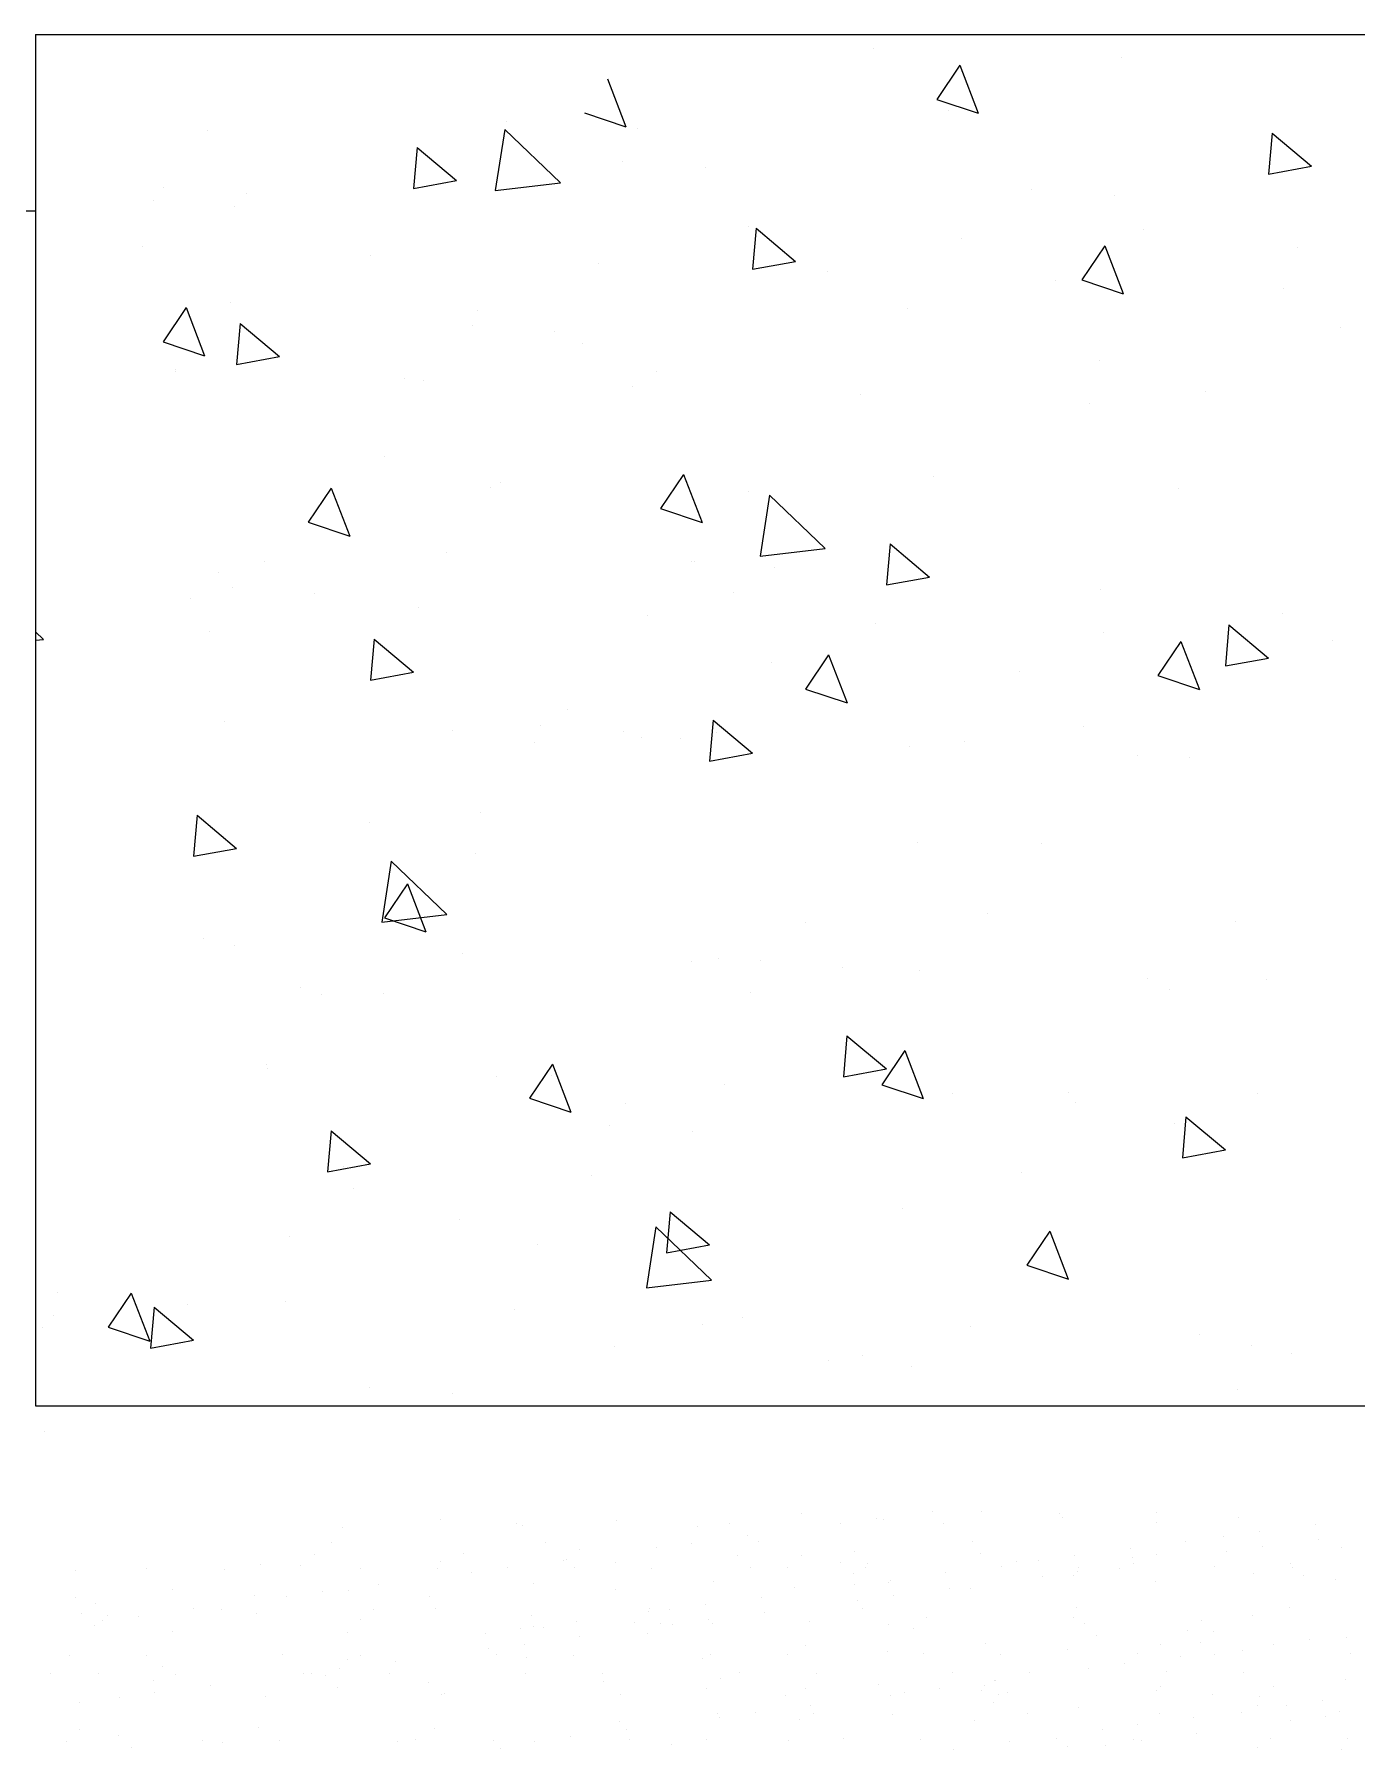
# Model space of a CAD drawing. Header units: millimetres. Extents: x 3165 to 3759, y 1184 to 1604.
# Drawn here: x 3379.34 to 3398.62, y 1379.85 to 1404.87 of the extents above; entities that cross this region are included whole.
import ezdxf

# ---------------------------------------------------------------- set-up
doc = ezdxf.new("R2010")
doc.units = ezdxf.units.MM
doc.layers.get('DEFPOINTS').update_dxf_attribs({"lineweight": 18})
doc.layers.add('1', color=1, linetype='Continuous', lineweight=18, true_color=0xff0000)
doc.layers.add('2', color=2, linetype='Continuous', lineweight=18, true_color=0xffff00)

msp = doc.modelspace()

# ---------------------------------------------------------------- linework, layer by layer
at = {"layer": '1'}
for p, q in [((3379.36, 1404.864), (3379.36, 1384.864)), ((3379.36, 1404.864), (3379.36, 1384.864)), ((3379.36, 1404.864), (3445.181, 1404.864)), ((3391.574, 1404.658), (3391.574, 1404.658)), ((3391.574, 1404.658), (3391.574, 1404.658)), ((3392.832, 1404.418), (3392.497, 1403.92)), ((3392.832, 1404.418), (3392.497, 1403.92)), ((3392.832, 1404.418), (3393.101, 1403.717)), ((3392.832, 1404.418), (3393.101, 1403.717)), ((3395.189, 1404.531), (3395.189, 1404.531)), ((3395.189, 1404.531), (3395.189, 1404.531)), ((3387.696, 1404.219), (3387.965, 1403.519)), ((3392.497, 1403.92), (3393.101, 1403.717)), ((3392.497, 1403.92), (3393.101, 1403.717)), ((3386.221, 1403.593), (3386.221, 1403.593)), ((3386.221, 1403.593), (3386.221, 1403.593)), ((3387.361, 1403.721), (3387.965, 1403.519)), ((3392.674, 1403.754), (3392.674, 1403.754)), ((3392.674, 1403.754), (3392.674, 1403.754)), ((3381.864, 1403.465), (3381.864, 1403.465)), ((3386.198, 1403.481), (3386.06, 1402.591)), ((3386.198, 1403.481), (3387.01, 1402.702)), ((3388.129, 1403.502), (3388.129, 1403.502)), ((3388.129, 1403.502), (3388.129, 1403.502)), ((3397.386, 1403.426), (3397.333, 1402.828)), ((3397.386, 1403.426), (3397.333, 1402.828)), ((3397.386, 1403.426), (3397.96, 1402.944)), ((3397.386, 1403.426), (3397.96, 1402.944)), ((3384.921, 1403.22), (3384.869, 1402.622)), ((3384.921, 1403.22), (3385.496, 1402.738)), ((3387.918, 1403.018), (3387.918, 1403.018)), ((3387.918, 1403.018), (3387.918, 1403.018)), ((3389.124, 1402.929), (3389.124, 1402.929)), ((3397.333, 1402.828), (3397.96, 1402.944)), ((3397.333, 1402.828), (3397.96, 1402.944)), ((3381.222, 1402.634), (3381.222, 1402.634)), ((3381.222, 1402.634), (3381.222, 1402.634)), ((3384.869, 1402.622), (3385.496, 1402.738)), ((3386.06, 1402.591), (3387.01, 1402.702)), ((3393.885, 1402.605), (3393.885, 1402.605)), ((3393.885, 1402.605), (3393.885, 1402.605)), ((3381.072, 1402.447), (3381.072, 1402.447)), ((3381.072, 1402.447), (3381.072, 1402.447)), ((3382.255, 1402.352), (3382.255, 1402.352)), ((3382.255, 1402.352), (3382.255, 1402.352)), ((3382.428, 1402.545), (3382.428, 1402.545)), ((3395.091, 1402.516), (3395.091, 1402.516)), ((3367.587, 1402.293), (3379.36, 1402.293)), ((3389.76, 1402.06), (3389.76, 1402.06)), ((3389.864, 1402.039), (3389.811, 1401.441)), ((3389.864, 1402.039), (3389.811, 1401.441)), ((3389.864, 1402.039), (3390.438, 1401.557)), ((3389.864, 1402.039), (3390.438, 1401.557)), ((3392.865, 1401.889), (3392.865, 1401.889)), ((3395.518, 1402.027), (3395.518, 1402.027)), ((3395.518, 1402.027), (3395.518, 1402.027)), ((3380.914, 1401.77), (3380.914, 1401.77)), ((3380.914, 1401.77), (3380.914, 1401.77)), ((3384.243, 1401.648), (3384.243, 1401.648)), ((3384.243, 1401.648), (3384.243, 1401.648)), ((3394.948, 1401.786), (3394.612, 1401.288)), ((3394.948, 1401.786), (3395.216, 1401.086)), ((3397.757, 1401.764), (3397.757, 1401.764)), ((3397.757, 1401.764), (3397.757, 1401.764)), ((3387.572, 1401.526), (3387.572, 1401.526)), ((3387.572, 1401.526), (3387.572, 1401.526)), ((3389.811, 1401.441), (3390.438, 1401.556)), ((3389.811, 1401.441), (3390.438, 1401.556)), ((3390.901, 1401.405), (3390.901, 1401.405)), ((3390.901, 1401.405), (3390.901, 1401.405)), ((3394.23, 1401.283), (3394.23, 1401.283)), ((3394.23, 1401.283), (3394.23, 1401.283)), ((3394.612, 1401.288), (3395.216, 1401.085)), ((3397.559, 1401.162), (3397.559, 1401.162)), ((3397.559, 1401.162), (3397.559, 1401.162)), ((3381.555, 1400.882), (3381.219, 1400.384)), ((3381.555, 1400.882), (3381.219, 1400.384)), ((3381.555, 1400.882), (3381.823, 1400.181)), ((3381.555, 1400.882), (3381.823, 1400.181)), ((3382.194, 1400.962), (3382.194, 1400.962)), ((3385.808, 1400.835), (3385.808, 1400.835)), ((3392.073, 1400.871), (3392.073, 1400.871)), ((3392.073, 1400.871), (3392.073, 1400.871)), ((3382.342, 1400.651), (3382.289, 1400.053)), ((3382.342, 1400.651), (3382.289, 1400.053)), ((3382.342, 1400.651), (3382.916, 1400.169)), ((3382.342, 1400.651), (3382.916, 1400.169)), ((3385.723, 1400.621), (3385.723, 1400.621)), ((3385.723, 1400.621), (3385.723, 1400.621)), ((3398.386, 1400.592), (3398.386, 1400.592)), ((3398.386, 1400.592), (3398.386, 1400.592)), ((3381.219, 1400.384), (3381.824, 1400.181)), ((3381.219, 1400.384), (3381.824, 1400.181)), ((3386.928, 1400.533), (3386.928, 1400.533)), ((3387.338, 1400.363), (3387.338, 1400.363)), ((3387.338, 1400.363), (3387.338, 1400.363)), ((3382.29, 1400.053), (3382.916, 1400.169)), ((3382.29, 1400.053), (3382.916, 1400.169)), ((3394.87, 1400.113), (3394.87, 1400.113)), ((3381.401, 1399.944), (3381.401, 1399.944)), ((3381.401, 1399.944), (3381.401, 1399.944)), ((3381.402, 1399.975), (3381.402, 1399.975)), ((3384.731, 1399.853), (3384.731, 1399.853)), ((3385.016, 1399.817), (3385.016, 1399.817)), ((3385.016, 1399.817), (3385.016, 1399.817)), ((3388.416, 1399.952), (3388.416, 1399.952)), ((3388.06, 1399.732), (3388.06, 1399.732)), ((3391.389, 1399.61), (3391.389, 1399.61)), ((3396.414, 1399.656), (3396.414, 1399.656)), ((3396.414, 1399.656), (3396.414, 1399.656)), ((3394.718, 1399.488), (3394.718, 1399.488)), ((3384.451, 1398.712), (3384.451, 1398.712)), ((3386.138, 1398.331), (3386.138, 1398.331)), ((3388.806, 1398.448), (3388.471, 1397.951)), ((3388.806, 1398.448), (3388.471, 1397.951)), ((3388.806, 1398.448), (3389.075, 1397.748)), ((3388.806, 1398.448), (3389.075, 1397.748)), ((3392.448, 1398.415), (3392.448, 1398.415)), ((3392.448, 1398.415), (3392.448, 1398.415)), ((3383.67, 1398.25), (3383.334, 1397.752)), ((3383.67, 1398.25), (3383.939, 1397.55)), ((3385.995, 1398.254), (3385.995, 1398.254)), ((3385.995, 1398.254), (3385.995, 1398.254)), ((3389.753, 1398.204), (3389.753, 1398.204)), ((3390.059, 1398.148), (3389.921, 1397.259)), ((3390.059, 1398.148), (3389.921, 1397.259)), ((3390.059, 1398.148), (3390.87, 1397.37)), ((3390.059, 1398.148), (3390.87, 1397.37)), ((3396.017, 1398.24), (3396.017, 1398.24)), ((3396.017, 1398.24), (3396.017, 1398.24)), ((3388.471, 1397.951), (3389.075, 1397.748)), ((3388.471, 1397.951), (3389.075, 1397.748)), ((3383.335, 1397.752), (3383.939, 1397.55)), ((3385.345, 1397.313), (3385.345, 1397.313)), ((3385.345, 1397.313), (3385.345, 1397.313)), ((3389.921, 1397.259), (3390.87, 1397.369)), ((3389.921, 1397.259), (3390.87, 1397.369)), ((3391.816, 1397.435), (3391.764, 1396.837)), ((3391.816, 1397.435), (3392.39, 1396.953)), ((3382.693, 1397.175), (3382.693, 1397.175)), ((3388.919, 1397.186), (3388.919, 1397.186)), ((3388.919, 1397.186), (3388.919, 1397.186)), ((3388.96, 1397.186), (3388.96, 1397.186)), ((3388.96, 1397.186), (3388.96, 1397.186)), ((3390.125, 1397.097), (3390.125, 1397.097)), ((3382.03, 1397.014), (3382.03, 1397.014)), ((3382.03, 1397.014), (3382.03, 1397.014)), ((3391.764, 1396.837), (3392.39, 1396.953)), ((3381.618, 1396.635), (3381.618, 1396.635)), ((3381.618, 1396.635), (3381.618, 1396.635)), ((3382.223, 1396.802), (3382.223, 1396.802)), ((3382.223, 1396.802), (3382.223, 1396.802)), ((3383.429, 1396.713), (3383.429, 1396.713)), ((3389.534, 1396.722), (3389.534, 1396.722)), ((3394.886, 1396.773), (3394.886, 1396.773)), ((3394.886, 1396.773), (3394.886, 1396.773)), ((3384.947, 1396.514), (3384.947, 1396.514)), ((3384.947, 1396.514), (3384.947, 1396.514)), ((3388.276, 1396.392), (3388.276, 1396.392)), ((3388.276, 1396.392), (3388.276, 1396.392)), ((3397.531, 1396.426), (3397.531, 1396.426)), ((3397.531, 1396.426), (3397.531, 1396.426)), ((3379.36, 1396.153), (3379.474, 1396.044)), ((3379.36, 1396.153), (3379.474, 1396.044)), ((3381.9, 1396.157), (3381.9, 1396.157)), ((3381.9, 1396.157), (3381.9, 1396.157)), ((3391.605, 1396.271), (3391.605, 1396.271)), ((3391.605, 1396.271), (3391.605, 1396.271)), ((3394.934, 1396.149), (3394.934, 1396.149)), ((3394.934, 1396.149), (3394.934, 1396.149)), ((3396.758, 1396.254), (3396.706, 1395.656)), ((3396.758, 1396.254), (3396.706, 1395.656)), ((3396.758, 1396.254), (3397.333, 1395.771)), ((3396.758, 1396.254), (3397.333, 1395.771)), ((3379.36, 1396.03), (3379.474, 1396.044)), ((3379.36, 1396.03), (3379.474, 1396.044)), ((3384.294, 1396.048), (3384.242, 1395.45)), ((3384.294, 1396.048), (3384.868, 1395.565)), ((3390.921, 1395.817), (3390.586, 1395.319)), ((3390.921, 1395.817), (3391.19, 1395.117)), ((3396.058, 1396.015), (3395.722, 1395.518)), ((3396.058, 1396.015), (3395.722, 1395.518)), ((3396.058, 1396.015), (3396.326, 1395.315)), ((3396.058, 1396.015), (3396.326, 1395.315)), ((3398.263, 1396.027), (3398.263, 1396.027)), ((3398.263, 1396.027), (3398.263, 1396.027)), ((3384.242, 1395.45), (3384.869, 1395.565)), ((3390.082, 1395.701), (3390.082, 1395.701)), ((3393.697, 1395.573), (3393.697, 1395.573)), ((3396.706, 1395.656), (3397.333, 1395.771)), ((3396.706, 1395.656), (3397.333, 1395.771)), ((3390.586, 1395.319), (3391.19, 1395.116)), ((3395.722, 1395.518), (3396.327, 1395.315)), ((3395.722, 1395.518), (3396.327, 1395.315)), ((3382.106, 1394.84), (3382.106, 1394.84)), ((3387.113, 1395.025), (3387.113, 1395.025)), ((3387.113, 1395.025), (3387.113, 1395.025)), ((3389.236, 1394.866), (3389.184, 1394.268)), ((3389.236, 1394.866), (3389.184, 1394.268)), ((3389.236, 1394.866), (3389.811, 1394.384)), ((3389.236, 1394.866), (3389.811, 1394.384)), ((3385.435, 1394.719), (3385.435, 1394.719)), ((3386.724, 1394.79), (3386.724, 1394.79)), ((3386.724, 1394.79), (3386.724, 1394.79)), ((3387.929, 1394.701), (3387.929, 1394.701)), ((3388.191, 1394.614), (3388.191, 1394.614)), ((3388.764, 1394.597), (3388.764, 1394.597)), ((3389.29, 1394.683), (3389.29, 1394.683)), ((3389.29, 1394.683), (3389.29, 1394.683)), ((3394.644, 1394.775), (3394.644, 1394.775)), ((3386.637, 1394.544), (3386.637, 1394.544)), ((3389.184, 1394.268), (3389.811, 1394.384)), ((3389.184, 1394.268), (3389.811, 1394.384)), ((3392.093, 1394.476), (3392.093, 1394.476)), ((3392.904, 1394.555), (3392.904, 1394.555)), ((3392.904, 1394.555), (3392.904, 1394.555)), ((3395.422, 1394.354), (3395.422, 1394.354)), ((3396.188, 1394.318), (3396.188, 1394.318)), ((3396.188, 1394.318), (3396.188, 1394.318)), ((3381.714, 1393.479), (3381.662, 1392.881)), ((3381.714, 1393.479), (3381.662, 1392.881)), ((3381.714, 1393.479), (3382.289, 1392.996)), ((3381.714, 1393.479), (3382.289, 1392.996)), ((3384.225, 1393.374), (3384.225, 1393.374)), ((3385.844, 1393.526), (3385.844, 1393.526)), ((3385.844, 1393.526), (3385.844, 1393.526)), ((3392.223, 1393.077), (3392.223, 1393.077)), ((3392.223, 1393.077), (3392.223, 1393.077)), ((3394.026, 1393.07), (3394.026, 1393.07)), ((3381.662, 1392.881), (3382.289, 1392.996)), ((3381.662, 1392.881), (3382.289, 1392.996)), ((3385.77, 1392.916), (3385.77, 1392.916)), ((3385.77, 1392.916), (3385.77, 1392.916)), ((3384.543, 1392.808), (3384.405, 1391.919)), ((3384.543, 1392.808), (3385.354, 1392.029)), ((3384.78, 1392.479), (3384.444, 1391.982)), ((3384.78, 1392.479), (3384.444, 1391.982)), ((3384.78, 1392.479), (3385.049, 1391.779)), ((3384.78, 1392.479), (3385.049, 1391.779)), ((3384.405, 1391.919), (3385.355, 1392.029)), ((3384.445, 1391.982), (3385.049, 1391.779)), ((3384.445, 1391.982), (3385.049, 1391.779)), ((3390.581, 1391.913), (3390.581, 1391.913)), ((3393.234, 1392.052), (3393.234, 1392.052)), ((3393.234, 1392.052), (3393.234, 1392.052)), ((3396.848, 1391.925), (3396.848, 1391.925)), ((3396.848, 1391.925), (3396.848, 1391.925)), ((3381.804, 1391.676), (3381.804, 1391.676)), ((3381.804, 1391.676), (3381.804, 1391.676)), ((3382.258, 1391.584), (3382.258, 1391.584)), ((3382.258, 1391.584), (3382.258, 1391.584)), ((3385.587, 1391.463), (3385.587, 1391.463)), ((3385.587, 1391.463), (3385.587, 1391.463)), ((3388.916, 1391.341), (3388.916, 1391.341)), ((3388.916, 1391.341), (3388.916, 1391.341)), ((3389.309, 1391.384), (3389.309, 1391.384)), ((3389.921, 1391.354), (3389.921, 1391.354)), ((3389.921, 1391.354), (3389.921, 1391.354)), ((3391.126, 1391.265), (3391.126, 1391.265)), ((3392.245, 1391.219), (3392.245, 1391.219)), ((3392.245, 1391.219), (3392.245, 1391.219)), ((3395.574, 1391.098), (3395.574, 1391.098)), ((3395.574, 1391.098), (3395.574, 1391.098)), ((3397.306, 1391.088), (3397.306, 1391.088)), ((3397.306, 1391.088), (3397.306, 1391.088)), ((3383.224, 1390.971), (3383.224, 1390.971)), ((3383.224, 1390.971), (3383.224, 1390.971)), ((3383.524, 1390.859), (3383.524, 1390.859)), ((3384.43, 1390.882), (3384.43, 1390.882)), ((3389.788, 1390.895), (3389.788, 1390.895)), ((3389.788, 1390.895), (3389.788, 1390.895)), ((3395.887, 1390.941), (3395.887, 1390.941)), ((3395.887, 1390.941), (3395.887, 1390.941)), ((3391.188, 1390.262), (3391.136, 1389.665)), ((3391.188, 1390.262), (3391.763, 1389.78)), ((3382.731, 1389.841), (3382.731, 1389.841)), ((3382.731, 1389.841), (3382.731, 1389.841)), ((3386.895, 1389.848), (3386.56, 1389.35)), ((3386.895, 1389.848), (3387.164, 1389.147)), ((3392.031, 1390.046), (3391.696, 1389.549)), ((3392.031, 1390.046), (3391.696, 1389.549)), ((3392.031, 1390.046), (3392.3, 1389.346)), ((3392.031, 1390.046), (3392.3, 1389.346)), ((3382.746, 1389.789), (3382.746, 1389.789)), ((3386.075, 1389.668), (3386.075, 1389.668)), ((3386.887, 1389.686), (3386.887, 1389.686)), ((3386.887, 1389.686), (3386.887, 1389.686)), ((3391.136, 1389.665), (3391.763, 1389.78)), ((3386.56, 1389.35), (3387.164, 1389.147)), ((3389.404, 1389.546), (3389.404, 1389.546)), ((3391.696, 1389.549), (3392.3, 1389.346)), ((3391.696, 1389.549), (3392.3, 1389.346)), ((3392.733, 1389.425), (3392.733, 1389.425)), ((3394.418, 1389.437), (3394.418, 1389.437)), ((3397.178, 1389.421), (3397.178, 1389.421)), ((3397.178, 1389.421), (3397.178, 1389.421)), ((3387.965, 1389.276), (3387.965, 1389.276)), ((3394.525, 1389.283), (3394.525, 1389.283)), ((3396.13, 1389.081), (3396.078, 1388.483)), ((3396.13, 1389.081), (3396.078, 1388.483)), ((3396.13, 1389.081), (3396.705, 1388.599)), ((3396.13, 1389.081), (3396.705, 1388.599)), ((3383.666, 1388.875), (3383.614, 1388.277)), ((3383.666, 1388.875), (3384.241, 1388.393)), ((3387.725, 1388.958), (3387.725, 1388.958)), ((3387.725, 1388.958), (3387.725, 1388.958)), ((3388.93, 1388.869), (3388.93, 1388.869)), ((3395.963, 1388.979), (3395.963, 1388.979)), ((3395.963, 1388.979), (3395.963, 1388.979)), ((3396.078, 1388.483), (3396.705, 1388.599)), ((3396.078, 1388.483), (3396.705, 1388.599)), ((3383.614, 1388.277), (3384.241, 1388.393)), ((3383.854, 1388.356), (3383.854, 1388.356)), ((3387.468, 1388.228), (3387.468, 1388.228)), ((3393.732, 1388.265), (3393.732, 1388.265)), ((3393.732, 1388.265), (3393.732, 1388.265)), ((3384, 1388.035), (3384, 1388.035)), ((3385.544, 1387.578), (3385.544, 1387.578)), ((3385.544, 1387.578), (3385.544, 1387.578)), ((3388.609, 1387.693), (3388.556, 1387.096)), ((3388.609, 1387.693), (3388.556, 1387.096)), ((3388.609, 1387.693), (3389.183, 1387.211)), ((3388.609, 1387.693), (3389.183, 1387.211)), ((3391.997, 1387.739), (3391.997, 1387.739)), ((3391.997, 1387.739), (3391.997, 1387.739)), ((3383.061, 1387.338), (3383.061, 1387.338)), ((3383.061, 1387.338), (3383.061, 1387.338)), ((3388.403, 1387.476), (3388.265, 1386.587)), ((3388.403, 1387.476), (3388.265, 1386.587)), ((3388.403, 1387.476), (3389.215, 1386.697)), ((3388.403, 1387.476), (3389.215, 1386.697)), ((3394.147, 1387.414), (3393.811, 1386.917)), ((3394.147, 1387.414), (3394.415, 1386.714)), ((3386.676, 1387.211), (3386.676, 1387.211)), ((3386.676, 1387.211), (3386.676, 1387.211)), ((3388.556, 1387.096), (3389.183, 1387.211)), ((3388.556, 1387.096), (3389.183, 1387.211)), ((3393.811, 1386.917), (3394.416, 1386.714)), ((3388.266, 1386.587), (3389.215, 1386.697)), ((3388.266, 1386.587), (3389.215, 1386.697)), ((3379.679, 1386.512), (3379.679, 1386.512)), ((3379.679, 1386.512), (3379.679, 1386.512)), ((3380.754, 1386.51), (3380.418, 1386.013)), ((3380.754, 1386.51), (3380.418, 1386.013)), ((3380.754, 1386.51), (3381.023, 1385.81)), ((3380.754, 1386.51), (3381.023, 1385.81)), ((3381.087, 1386.306), (3381.034, 1385.708)), ((3381.087, 1386.306), (3381.034, 1385.708)), ((3381.087, 1386.306), (3381.661, 1385.824)), ((3381.087, 1386.306), (3381.661, 1385.824)), ((3381.579, 1386.338), (3381.579, 1386.338)), ((3381.579, 1386.338), (3381.579, 1386.338)), ((3383.008, 1386.39), (3383.008, 1386.39)), ((3383.008, 1386.39), (3383.008, 1386.39)), ((3379.615, 1386.181), (3379.615, 1386.181)), ((3379.615, 1386.181), (3379.615, 1386.181)), ((3386.337, 1386.269), (3386.337, 1386.269)), ((3386.337, 1386.269), (3386.337, 1386.269)), ((3389.666, 1386.147), (3389.666, 1386.147)), ((3389.666, 1386.147), (3389.666, 1386.147)), ((3380.418, 1386.013), (3381.023, 1385.81)), ((3380.418, 1386.013), (3381.023, 1385.81)), ((3381.034, 1385.708), (3381.661, 1385.824)), ((3381.034, 1385.708), (3381.661, 1385.824)), ((3389.083, 1386.046), (3389.083, 1386.046)), ((3392.995, 1386.026), (3392.995, 1386.026)), ((3392.995, 1386.026), (3392.995, 1386.026)), ((3396.324, 1385.904), (3396.324, 1385.904)), ((3396.324, 1385.904), (3396.324, 1385.904)), ((3387.798, 1385.725), (3387.798, 1385.725)), ((3391.412, 1385.598), (3391.412, 1385.598)), ((3397.08, 1385.75), (3397.08, 1385.75)), ((3397.08, 1385.75), (3397.08, 1385.75)), ((3397.676, 1385.634), (3397.676, 1385.634)), ((3397.676, 1385.634), (3397.676, 1385.634)), ((3390.922, 1385.522), (3390.922, 1385.522)), ((3390.922, 1385.522), (3390.922, 1385.522)), ((3392.127, 1385.433), (3392.127, 1385.433)), ((3384.225, 1385.139), (3384.225, 1385.139)), ((3384.225, 1385.139), (3384.225, 1385.139)), ((3396.888, 1385.109), (3396.888, 1385.109)), ((3396.888, 1385.109), (3396.888, 1385.109)), ((3379.36, 1384.864), (3444.942, 1384.864)), ((3379.36, 1384.864), (3480.84, 1384.864)), ((3385.431, 1385.05), (3385.431, 1385.05))]:
    msp.add_line(p, q, dxfattribs=at)
at = {"layer": '2'}
for p, q in [((3379.456, 1386.012), (3379.456, 1386.012)), ((3379.495, 1384.485), (3379.495, 1384.485)), ((3392.433, 1383.322), (3392.433, 1383.322)), ((3393.143, 1383.328), (3393.143, 1383.328)), ((3395.701, 1383.316), (3395.701, 1383.316)), ((3383.84, 1383.089), (3383.84, 1383.089)), ((3385.266, 1383.209), (3385.266, 1383.209)), ((3386.364, 1383.144), (3386.364, 1383.144)), ((3386.458, 1383.122), (3386.458, 1383.122)), ((3387.825, 1383.197), (3387.825, 1383.197)), ((3389.016, 1383.11), (3389.016, 1383.11)), ((3389.478, 1383.149), (3389.478, 1383.149)), ((3390.525, 1383.294), (3390.525, 1383.294)), ((3391.099, 1383.147), (3391.099, 1383.147)), ((3391.62, 1383.215), (3391.62, 1383.215)), ((3391.717, 1383.207), (3391.717, 1383.207)), ((3392.592, 1383.155), (3392.592, 1383.155)), ((3394.288, 1383.294), (3394.288, 1383.294)), ((3394.335, 1383.241), (3394.335, 1383.241)), ((3395.706, 1383.161), (3395.706, 1383.161)), ((3396.893, 1383.229), (3396.893, 1383.229)), ((3398.013, 1383.139), (3398.013, 1383.139)), ((3383.671, 1382.869), (3383.671, 1382.869)), ((3386.786, 1382.875), (3386.786, 1382.875)), ((3388.928, 1382.861), (3388.928, 1382.861)), ((3389.741, 1382.968), (3389.741, 1382.968)), ((3389.9, 1382.881), (3389.9, 1382.881)), ((3393.014, 1382.886), (3393.014, 1382.886)), ((3396.128, 1382.892), (3396.128, 1382.892)), ((3396.679, 1382.963), (3396.679, 1382.963)), ((3397.2, 1383.032), (3397.2, 1383.032)), ((3397.248, 1382.806), (3397.248, 1382.806)), ((3398.061, 1382.913), (3398.061, 1382.913)), ((3382.643, 1382.557), (3382.643, 1382.557)), ((3383.419, 1382.691), (3383.419, 1382.691)), ((3385.26, 1382.59), (3385.26, 1382.59)), ((3385.592, 1382.717), (3385.592, 1382.717)), ((3387.049, 1382.614), (3387.049, 1382.614)), ((3387.096, 1382.62), (3387.096, 1382.62)), ((3387.295, 1382.772), (3387.295, 1382.772)), ((3387.819, 1382.578), (3387.819, 1382.578)), ((3388.408, 1382.793), (3388.408, 1382.793)), ((3389.593, 1382.683), (3389.593, 1382.683)), ((3390.519, 1382.675), (3390.519, 1382.675)), ((3391.098, 1382.585), (3391.098, 1382.585)), ((3391.297, 1382.737), (3391.297, 1382.737)), ((3391.481, 1382.568), (3391.481, 1382.568)), ((3393.137, 1382.708), (3393.137, 1382.708)), ((3393.654, 1382.595), (3393.654, 1382.595)), ((3393.987, 1382.609), (3393.987, 1382.609)), ((3394.508, 1382.678), (3394.508, 1382.678)), ((3395.321, 1382.785), (3395.321, 1382.785)), ((3395.357, 1382.649), (3395.357, 1382.649)), ((3395.369, 1382.559), (3395.369, 1382.559)), ((3395.695, 1382.696), (3395.695, 1382.696)), ((3396.727, 1382.738), (3396.727, 1382.738)), ((3397.655, 1382.56), (3397.655, 1382.56)), ((3398.396, 1382.793), (3398.396, 1382.793)), ((3379.942, 1382.459), (3379.942, 1382.459)), ((3380.983, 1382.494), (3380.983, 1382.494)), ((3382.109, 1382.485), (3382.109, 1382.485)), ((3383.22, 1382.539), (3383.22, 1382.539)), ((3384.097, 1382.499), (3384.097, 1382.499)), ((3385.223, 1382.491), (3385.223, 1382.491)), ((3385.716, 1382.438), (3385.716, 1382.438)), ((3386.236, 1382.507), (3386.236, 1382.507)), ((3387.211, 1382.505), (3387.211, 1382.505)), ((3388.338, 1382.496), (3388.338, 1382.496)), ((3389.236, 1382.305), (3389.236, 1382.305)), ((3389.777, 1382.514), (3389.777, 1382.514)), ((3390.326, 1382.511), (3390.326, 1382.511)), ((3391.282, 1382.416), (3391.282, 1382.416)), ((3391.452, 1382.502), (3391.452, 1382.502)), ((3391.816, 1382.323), (3391.816, 1382.323)), ((3392.629, 1382.43), (3392.629, 1382.43)), ((3393.44, 1382.516), (3393.44, 1382.516)), ((3394.036, 1382.383), (3394.036, 1382.383)), ((3394.495, 1382.39), (3394.495, 1382.39)), ((3394.556, 1382.452), (3394.556, 1382.452)), ((3394.566, 1382.508), (3394.566, 1382.508)), ((3395.158, 1382.497), (3395.158, 1382.497)), ((3395.687, 1382.303), (3395.687, 1382.303)), ((3396.554, 1382.522), (3396.554, 1382.522)), ((3397.113, 1382.424), (3397.113, 1382.424)), ((3397.68, 1382.513), (3397.68, 1382.513)), ((3397.839, 1382.391), (3397.839, 1382.391)), ((3398.304, 1382.337), (3398.304, 1382.337)), ((3379.934, 1382.066), (3379.934, 1382.066)), ((3381.36, 1382.187), (3381.36, 1382.187)), ((3382.551, 1382.1), (3382.551, 1382.1)), ((3383.024, 1382.084), (3383.024, 1382.084)), ((3383.545, 1382.152), (3383.545, 1382.152)), ((3383.918, 1382.174), (3383.918, 1382.174)), ((3384.358, 1382.259), (3384.358, 1382.259)), ((3385.109, 1382.088), (3385.109, 1382.088)), ((3386.619, 1382.272), (3386.619, 1382.272)), ((3387.81, 1382.185), (3387.81, 1382.185)), ((3389.937, 1382.076), (3389.937, 1382.076)), ((3390.428, 1382.218), (3390.428, 1382.218)), ((3391.296, 1382.255), (3391.296, 1382.255)), ((3391.794, 1382.293), (3391.794, 1382.293)), ((3391.864, 1382.098), (3391.864, 1382.098)), ((3392.677, 1382.205), (3392.677, 1382.205)), ((3392.986, 1382.206), (3392.986, 1382.206)), ((3380.03, 1381.83), (3380.03, 1381.83)), ((3380.229, 1381.982), (3380.229, 1381.982)), ((3380.413, 1381.813), (3380.413, 1381.813)), ((3381.666, 1381.905), (3381.666, 1381.905)), ((3382.075, 1381.896), (3382.075, 1381.896)), ((3382.586, 1381.84), (3382.586, 1381.84)), ((3384.289, 1381.894), (3384.289, 1381.894)), ((3385.189, 1381.902), (3385.189, 1381.902)), ((3386.587, 1381.805), (3386.587, 1381.805)), ((3388.291, 1381.86), (3388.291, 1381.86)), ((3388.304, 1381.908), (3388.304, 1381.908)), ((3388.604, 1381.9), (3388.604, 1381.9)), ((3389.124, 1381.969), (3389.124, 1381.969)), ((3389.985, 1381.85), (3389.985, 1381.85)), ((3391.344, 1382.029), (3391.344, 1382.029)), ((3391.418, 1381.913), (3391.418, 1381.913)), ((3394.532, 1381.919), (3394.532, 1381.919)), ((3397.107, 1381.804), (3397.107, 1381.804)), ((3397.646, 1381.925), (3397.646, 1381.925)), ((3380.214, 1381.662), (3380.214, 1381.662)), ((3380.332, 1381.729), (3380.332, 1381.729)), ((3380.853, 1381.798), (3380.853, 1381.798)), ((3381.354, 1381.567), (3381.354, 1381.567)), ((3383.912, 1381.555), (3383.912, 1381.555)), ((3384.09, 1381.742), (3384.09, 1381.742)), ((3386.433, 1381.614), (3386.433, 1381.614)), ((3386.613, 1381.652), (3386.613, 1381.652)), ((3386.771, 1381.636), (3386.771, 1381.636)), ((3387.246, 1381.721), (3387.246, 1381.721)), ((3388.091, 1381.708), (3388.091, 1381.708)), ((3388.475, 1381.691), (3388.475, 1381.691)), ((3388.652, 1381.675), (3388.652, 1381.675)), ((3389.172, 1381.743), (3389.172, 1381.743)), ((3389.23, 1381.686), (3389.23, 1381.686)), ((3390.647, 1381.717), (3390.647, 1381.717)), ((3391.788, 1381.673), (3391.788, 1381.673)), ((3392.152, 1381.619), (3392.152, 1381.619)), ((3392.351, 1381.771), (3392.351, 1381.771)), ((3394.489, 1381.771), (3394.489, 1381.771)), ((3394.649, 1381.683), (3394.649, 1381.683)), ((3396.153, 1381.585), (3396.153, 1381.585)), ((3396.352, 1381.737), (3396.352, 1381.737)), ((3396.537, 1381.568), (3396.537, 1381.568)), ((3385.912, 1381.546), (3385.912, 1381.546)), ((3385.96, 1381.32), (3385.96, 1381.32)), ((3386.481, 1381.389), (3386.481, 1381.389)), ((3387.294, 1381.496), (3387.294, 1381.496)), ((3388.276, 1381.539), (3388.276, 1381.539)), ((3390.588, 1381.368), (3390.588, 1381.368)), ((3393.206, 1381.401), (3393.206, 1381.401)), ((3394.398, 1381.314), (3394.398, 1381.314)), ((3394.833, 1381.514), (3394.833, 1381.514)), ((3395.764, 1381.389), (3395.764, 1381.389)), ((3396.338, 1381.416), (3396.338, 1381.416)), ((3396.956, 1381.302), (3396.956, 1381.302)), ((3397.405, 1381.388), (3397.405, 1381.388)), ((3397.926, 1381.456), (3397.926, 1381.456)), ((3398.465, 1381.486), (3398.465, 1381.486)), ((3379.851, 1381.225), (3379.851, 1381.225)), ((3380.977, 1381.217), (3380.977, 1381.217)), ((3381.202, 1381.065), (3381.202, 1381.065)), ((3382.965, 1381.231), (3382.965, 1381.231)), ((3383.903, 1381.162), (3383.903, 1381.162)), ((3384.091, 1381.222), (3384.091, 1381.222)), ((3384.602, 1381.142), (3384.602, 1381.142)), ((3386.079, 1381.237), (3386.079, 1381.237)), ((3386.521, 1381.196), (3386.521, 1381.196)), ((3387.205, 1381.228), (3387.205, 1381.228)), ((3389.079, 1381.183), (3389.079, 1381.183)), ((3389.193, 1381.242), (3389.193, 1381.242)), ((3390.319, 1381.234), (3390.319, 1381.234)), ((3391.78, 1381.281), (3391.78, 1381.281)), ((3392.308, 1381.248), (3392.308, 1381.248)), ((3393.434, 1381.239), (3393.434, 1381.239)), ((3395.234, 1381.102), (3395.234, 1381.102)), ((3395.422, 1381.254), (3395.422, 1381.254)), ((3396.047, 1381.209), (3396.047, 1381.209)), ((3396.548, 1381.245), (3396.548, 1381.245)), ((3398.536, 1381.259), (3398.536, 1381.259)), ((3379.579, 1380.962), (3379.579, 1380.962)), ((3380.273, 1380.957), (3380.273, 1380.957)), ((3381.084, 1380.864), (3381.084, 1380.864)), ((3381.399, 1380.948), (3381.399, 1380.948)), ((3383.268, 1380.966), (3383.268, 1380.966)), ((3383.387, 1380.962), (3383.387, 1380.962)), ((3383.581, 1380.928), (3383.581, 1380.928)), ((3383.789, 1381.034), (3383.789, 1381.034)), ((3384.513, 1380.954), (3384.513, 1380.954)), ((3385.085, 1380.83), (3385.085, 1380.83)), ((3386.501, 1380.968), (3386.501, 1380.968)), ((3387.627, 1380.959), (3387.627, 1380.959)), ((3387.641, 1380.839), (3387.641, 1380.839)), ((3389.345, 1380.894), (3389.345, 1380.894)), ((3389.615, 1380.974), (3389.615, 1380.974)), ((3390.741, 1380.965), (3390.741, 1380.965)), ((3391.643, 1380.805), (3391.643, 1380.805)), ((3392.729, 1380.979), (3392.729, 1380.979)), ((3393.346, 1380.859), (3393.346, 1380.859)), ((3393.355, 1380.855), (3393.355, 1380.855)), ((3393.855, 1380.971), (3393.855, 1380.971)), ((3394.713, 1381.034), (3394.713, 1381.034)), ((3395.843, 1380.985), (3395.843, 1380.985)), ((3396.969, 1380.976), (3396.969, 1380.976)), ((3398.459, 1380.867), (3398.459, 1380.867)), ((3380.577, 1380.612), (3380.577, 1380.612)), ((3381.097, 1380.68), (3381.097, 1380.68)), ((3381.91, 1380.787), (3381.91, 1380.787)), ((3382.706, 1380.63), (3382.706, 1380.63)), ((3383.765, 1380.759), (3383.765, 1380.759)), ((3385.27, 1380.661), (3385.27, 1380.661)), ((3385.323, 1380.663), (3385.323, 1380.663)), ((3387.882, 1380.651), (3387.882, 1380.651)), ((3389.146, 1380.742), (3389.146, 1380.742)), ((3390.286, 1380.645), (3390.286, 1380.645)), ((3390.582, 1380.748), (3390.582, 1380.748)), ((3391.827, 1380.636), (3391.827, 1380.636)), ((3392.021, 1380.679), (3392.021, 1380.679)), ((3392.542, 1380.748), (3392.542, 1380.748)), ((3393.147, 1380.707), (3393.147, 1380.707)), ((3393.2, 1380.782), (3393.2, 1380.782)), ((3393.4, 1380.651), (3393.4, 1380.651)), ((3393.531, 1380.69), (3393.531, 1380.69)), ((3395.703, 1380.716), (3395.703, 1380.716)), ((3395.758, 1380.769), (3395.758, 1380.769)), ((3396.514, 1380.656), (3396.514, 1380.656)), ((3397.208, 1380.619), (3397.208, 1380.619)), ((3397.407, 1380.771), (3397.407, 1380.771)), ((3398.122, 1380.564), (3398.122, 1380.564)), ((3380.005, 1380.532), (3380.005, 1380.532)), ((3389.299, 1380.378), (3389.299, 1380.378)), ((3389.33, 1380.325), (3389.33, 1380.325)), ((3389.85, 1380.393), (3389.85, 1380.393)), ((3390.663, 1380.5), (3390.663, 1380.5)), ((3390.707, 1380.376), (3390.707, 1380.376)), ((3391.857, 1380.366), (3391.857, 1380.366)), ((3393.332, 1380.538), (3393.332, 1380.538)), ((3393.821, 1380.382), (3393.821, 1380.382)), ((3394.558, 1380.463), (3394.558, 1380.463)), ((3395.75, 1380.376), (3395.75, 1380.376)), ((3396.243, 1380.317), (3396.243, 1380.317)), ((3396.936, 1380.388), (3396.936, 1380.388)), ((3397.176, 1380.497), (3397.176, 1380.497)), ((3397.601, 1380.496), (3397.601, 1380.496)), ((3398.17, 1380.339), (3398.17, 1380.339)), ((3398.367, 1380.41), (3398.367, 1380.41)), ((3379.997, 1380.14), (3379.997, 1380.14)), ((3380.575, 1380.05), (3380.575, 1380.05)), ((3382.614, 1380.173), (3382.614, 1380.173)), ((3385.172, 1380.161), (3385.172, 1380.161)), ((3387.873, 1380.258), (3387.873, 1380.258)), ((3387.971, 1380.146), (3387.971, 1380.146)), ((3390.491, 1380.291), (3390.491, 1380.291)), ((3393.049, 1380.279), (3393.049, 1380.279)), ((3394.909, 1380.141), (3394.909, 1380.141)), ((3395.43, 1380.21), (3395.43, 1380.21)), ((3396.291, 1380.091), (3396.291, 1380.091)), ((3397.649, 1380.27), (3397.649, 1380.27)), ((3379.803, 1379.975), (3379.803, 1379.975)), ((3380.759, 1379.881), (3380.759, 1379.881)), ((3381.791, 1379.989), (3381.791, 1379.989)), ((3382.079, 1379.952), (3382.079, 1379.952)), ((3382.917, 1379.981), (3382.917, 1379.981)), ((3384.635, 1379.962), (3384.635, 1379.962)), ((3384.905, 1379.995), (3384.905, 1379.995)), ((3386.031, 1379.987), (3386.031, 1379.987)), ((3386.14, 1379.864), (3386.14, 1379.864)), ((3386.638, 1379.97), (3386.638, 1379.97)), ((3387.158, 1380.039), (3387.158, 1380.039)), ((3388.019, 1380.001), (3388.019, 1380.001)), ((3388.637, 1379.927), (3388.637, 1379.927)), ((3389.145, 1379.992), (3389.145, 1379.992)), ((3390.34, 1379.981), (3390.34, 1379.981)), ((3391.133, 1380.006), (3391.133, 1380.006)), ((3392.259, 1379.998), (3392.259, 1379.998)), ((3392.738, 1379.855), (3392.738, 1379.855)), ((3393.551, 1379.962), (3393.551, 1379.962)), ((3394.247, 1380.012), (3394.247, 1380.012)), ((3394.401, 1379.893), (3394.401, 1379.893)), ((3394.957, 1379.916), (3394.957, 1379.916)), ((3395.373, 1380.004), (3395.373, 1380.004)), ((3395.478, 1379.984), (3395.478, 1379.984)), ((3397.17, 1379.877), (3397.17, 1379.877)), ((3397.361, 1380.018), (3397.361, 1380.018)), ((3398.402, 1379.859), (3398.402, 1379.859)), ((3398.488, 1380.009), (3398.488, 1380.009))]:
    msp.add_line(p, q, dxfattribs=at)
msp.add_open_spline([(3219.688, 1402.293), (3227.496, 1384.993), (3236.15, 1376.372), (3263.432, 1368.938), (3323.194, 1366.019), (3377.372, 1375.492), (3432.909, 1380.267), (3483.147, 1370.164), (3504.852, 1393.439), (3508.712, 1404.869)], degree=3, knots=[2.10121, 2.10121, 2.10121, 2.10121, 38.638665, 85.311573, 139.19871, 206.241661, 252.064735, 308.883122, 343.056278, 343.056278, 343.056278, 343.056278], dxfattribs=at)
at = {"layer": 'DEFPOINTS', "color": 0, "linetype": 'ByBlock'}
msp.add_point((3380.274, 1404.841), dxfattribs=at)
msp.add_point((3380.274, 1404.841), dxfattribs=at)

doc.saveas('drawing.dxf')
